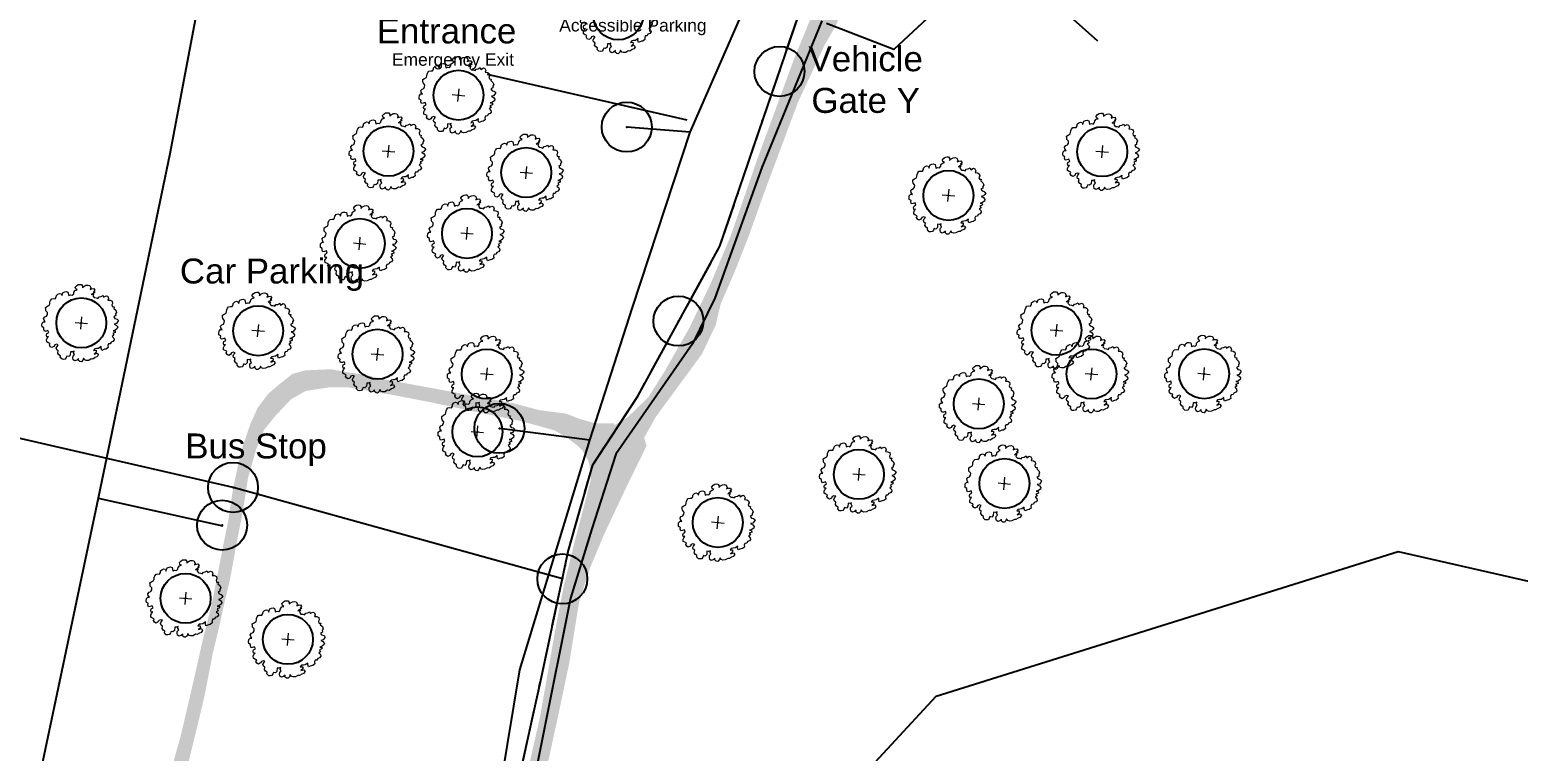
# Model space of a CAD drawing. Header units: metres. Extents: x 372109 to 376137, y 236217 to 239160.
# Drawn here: x 374039.2 to 374396.8, y 237738.6 to 237912 of the extents above; entities that cross this region are included whole.
import ezdxf

# ---------------------------------------------------------------- set-up
doc = ezdxf.new("R2010")
doc.units = ezdxf.units.M
doc.header["$MEASUREMENT"] = 0
doc.header["$PDMODE"] = 32
doc.header["$PDSIZE"] = 12
doc.linetypes.add('ACAD_ISO11W100', pattern=[33, 12, -3, 12, -3, 0, -3])
for name, color, linetype, lineweight, true_color in [('Labels', 18, 'Continuous', 25, 0x000000), ('Labels ... Gate Labels', 18, 'Continuous', 25, 0x000000), ('License ... Labels', 18, 'Continuous', 25, 0x000000), ('Natural ... Tree Symbols', 96, 'Continuous', 5, 0x008000), ('Natural ... Trees', 96, 'Continuous', 25, 0x008000), ('Natural ... Water', 176, 'Continuous', 25, 0x000080), ('NOC ... Fibre', 2, 'ACAD_ISO11W100', 25, 0xffff00), ('Paths ... Roads', 56, 'Continuous', 25, 0x808000), ('Pedestrian Barrier', 6, 'Continuous', 25, 0xff00ff), ('Services ... Comms ... Ducts', 3, 'Continuous', 25, 0x00ff00), ('Services ... Comms ... Manholes', 3, 'Continuous', 25, 0x00ff00), ('Services ... Water Lines', 5, 'Continuous', 25, 0x0000ff), ('Services ... Water Points', 5, 'Continuous', 25, 0x0000ff), ('Streets', 18, 'Continuous', 25, 0x000000)]:
    doc.layers.add(name, color=color, linetype=linetype, lineweight=lineweight, true_color=true_color)
doc.styles.add('textstyle136', font='Arial.ttf')
doc.styles.add('textstyle92', font='Arial.ttf')
doc.styles.add('textstyle93', font='Arial.ttf')
doc.styles.add('textstyle97', font='Arial.ttf')
doc.styles.add('textstyle98', font='Arial.ttf')
doc.styles.add('textstyle99', font='Arial.ttf')

# ---------------------------------------------------------------- blocks, each defined once
blk = doc.blocks.new('Tree')
at = {"layer": 'Natural ... Tree Symbols', "linetype": 'ByBlock'}
for p, q in [((-1.5, 0), (1.5, 0)), ((0, -1.5), (0, 1.5))]:
    blk.add_line(p, q, dxfattribs=at)
blk.add_lwpolyline([(-0.97, -7.72), (-1.22, -7.33), (-1.15, -6.93), (-1.6, -7.13), (-1.99, -7.13), (-1.99, -7.91), (-2.31, -8.32), (-2.76, -8.22), (-2.89, -8.61), (-3.08, -9.01), (-3.47, -9.11), (-3.85, -9.11), (-4.3, -8.71), (-4.3, -8.32), (-4.69, -8.11), (-5.01, -7.72), (-4.94, -7.13), (-5.32, -6.93), (-5.46, -6.53), (-5.32, -6.14), (-5.07, -5.74), (-5.52, -5.64), (-5.91, -5.83), (-6.09, -6.24), (-6.54, -6.53), (-6.93, -6.33), (-7.19, -5.94), (-7.06, -5.55), (-7.51, -5.44), (-7.89, -5.25), (-7.96, -4.75), (-7.83, -4.36), (-7.57, -3.96), (-7.96, -4.06), (-8.08, -3.66), (-8.02, -3.27), (-7.57, -2.97), (-7.83, -2.47), (-8.28, -2.67), (-8.66, -2.77), (-8.86, -2.37), (-8.86, -1.98), (-9.3, -1.78), (-9.36, -1.39), (-9.36, -0.89), (-9.04, -0.5), (-8.66, -0.5), (-8.98, -0.09), (-9.11, 0.3), (-8.86, 0.69), (-8.47, 0.89), (-8.28, 1.3), (-8.28, 1.69), (-8.32, 1.81), (-8.73, 2.18), (-8.79, 2.58), (-8.86, 2.97), (-8.47, 3.27), (-8.02, 3.57), (-7.96, 3.96), (-7.96, 4.36), (-7.83, 4.76), (-7.57, 5.15), (-7.12, 5.25), (-6.74, 5.25), (-6.54, 5.65), (-6.54, 6.04), (-6.22, 6.44), (-5.84, 6.63), (-5.46, 6.54), (-5.19, 6.14), (-5.14, 6.54), (-5.01, 6.93), (-4.62, 7.13), (-4.24, 7.23), (-3.85, 7.13), (-3.59, 6.34), (-3.53, 6.3), (-3.14, 6.5), (-2.76, 6.44), (-2.73, 6.44), (-2.44, 6.83), (-2.44, 7.23), (-2.12, 7.63), (-1.67, 7.82), (-2.05, 8.02), (-2.19, 8.42), (-1.92, 8.82), (-1.54, 9.12), (-1.15, 9.21), (-0.77, 9.21), (-0.45, 8.82), (-0.45, 8.42), (-0.13, 8.82), (0.32, 9.12), (0.83, 9.21), (1.22, 9.12), (1.54, 8.62), (1.41, 8.22), (1.8, 8.42), (2.25, 8.52), (2.57, 8.12), (2.25, 7.73), (2.63, 7.73), (2.18, 7.33), (1.8, 7.04), (2.37, 7.23), (2.18, 6.74), (2.57, 6.34), (3.02, 6.34), (3.47, 6.24), (3.72, 6.63), (4.17, 6.74), (4.62, 7.04), (4.81, 6.63), (5.39, 7.04), (5.77, 6.93), (6.03, 6.44), (5.9, 6.04), (6.47, 6.04), (6.92, 5.85), (7.06, 5.35), (6.92, 4.96), (7.06, 4.55), (7.51, 4.55), (7.44, 4.16), (7.96, 3.77), (8.21, 3.27), (8.02, 2.88), (8.08, 2.47), (7.64, 2.18), (7.96, 1.78), (8.47, 1.69), (8.86, 1.39), (8.66, 0.99), (8.41, 0.6), (7.89, 0.41), (8.41, 0.2), (8.79, -0.2), (8.72, -0.59), (8.14, -1.09), (7.76, -1.19), (8.27, -1.19), (8.34, -1.58), (7.76, -1.88), (8.08, -2.28), (7.64, -2.58), (8.08, -2.97), (8.21, -3.36), (7.96, -3.75), (7.51, -3.96), (7.37, -4.36), (6.92, -4.45), (6.8, -4.85), (6.92, -5.34), (6.47, -5.74), (6.09, -5.83), (5.45, -6.14), (5.26, -5.64), (5.26, -5.25), (4.68, -5.74), (4.23, -5.83), (3.78, -5.94), (3.53, -6.33), (4.1, -6.24), (4.17, -6.72), (3.72, -7.22), (4.42, -6.93), (4.75, -7.33), (4.42, -7.82), (4.04, -8.02), (3.53, -8.41), (3.14, -8.41), (2.57, -8.8), (1.99, -8.91), (1.6, -8.8), (1.28, -8.41), (1.15, -8.91), (0.83, -9.3), (0.45, -9.3), (0.06, -9.01), (0.06, -8.61), (-0.32, -9.01), (-0.77, -9.21), (-1.15, -9.01), (-1.29, -8.52), (-1.29, -8.11)], close=True, dxfattribs=at)

msp = doc.modelspace()

# ---------------------------------------------------------------- hatches: boundary and pattern name
at = {"layer": 'Paths ... Roads', "transparency": 33554687}
for points in [[(374158.92, 238195.58), (374159.41, 238192.26), (374171.23, 238194.13), (374186.78, 238196.07), (374196.98, 238197.2), (374209.61, 238198.66), (374219.82, 238200.12), (374232.13, 238200.69), (374240.79, 238200.12), (374249.21, 238199.15), (374258.53, 238197.61), (374268.97, 238195.18), (374277.8, 238192.43), (374289.3, 238188.46), (374296.99, 238184.9), (374305.09, 238179.87), (374310.27, 238173.23), (374311.81, 238168.21), (374312.05, 238164.25), (374311.65, 238159.55), (374310.51, 238151.78), (374309.14, 238144.97), (374307.11, 238136.15), (374304.2, 238125.13), (374301.2, 238112.83), (374296.91, 238097.12), (374293.67, 238086.1), (374289.54, 238073.47), (374282.74, 238054.12), (374276.34, 238037.92), (374269.94, 238021.4), (374264.68, 238007.64), (374253.91, 237977.43), (374246.95, 237959.7), (374239.74, 237941.72), (374236.82, 237936.86), (374235.28, 237935.89), (374233.18, 237935.24), (374231.32, 237935.73), (374224.84, 237938.64), (374221.6, 237932.73), (374224.76, 237929.65), (374227.19, 237926.74), (374229.13, 237923.01), (374228, 237917.75), (374222.65, 237904.63), (374213.99, 237880.99), (374207.59, 237862.52), (374202.81, 237851.11), (374197.63, 237840.34), (374191.64, 237829.81), (374187.75, 237823.65), (374182.89, 237818.96), (374179.73, 237817.01), (374186.78, 237813.94), (374189.53, 237818.88), (374194.39, 237825.52), (374200.63, 237834.02), (374203.95, 237840.98), (374205.16, 237846.09), (374208.56, 237853.94), (374211.88, 237862.36), (374215.69, 237873.05), (374223.7, 237894.51), (374230.02, 237908.11), (374233.02, 237913.38), (374236.42, 237923.58), (374241.44, 237936.38), (374247.92, 237952.17), (374250.35, 237957.51), (374255.69, 237972.25), (374260.55, 237985.93), (374267.27, 238004.23), (374274.15, 238021.89), (374283.3, 238045.53), (374288.89, 238060.68), (374295.45, 238081.08), (374300.07, 238095.25), (374304.28, 238110.48), (374307.44, 238124.57), (374312.13, 238143.6), (374315.53, 238157.61), (374316.75, 238166.43), (374317.48, 238171.37), (374316.83, 238175.83), (374311.08, 238181.49), (374307.68, 238182.95), (374300.71, 238186.76), (374288.32, 238191.94), (374275.45, 238196.39), (374263.46, 238199.71), (374247.03, 238202.63), (374236.26, 238203.76), (374224.84, 238204.01), (374213.66, 238203.12), (374189.78, 238200.36), (374170.42, 238197.04)], [(374133.98, 237686.07), (374134.31, 237693.93), (374122.08, 237696.03), (374088.15, 237701.3), (374083.13, 237702.76), (374079.81, 237704.9), (374077.05, 237708.14), (374075.44, 237711.7), (374074.71, 237716.89), (374074.79, 237722.6), (374075.92, 237729.72), (374077.42, 237736.44), (374079.61, 237745.35), (374081.18, 237751.99), (374083.17, 237762.31), (374084.55, 237767.94), (374085.8, 237773.65), (374087.26, 237779.85), (374088.84, 237788.47), (374090.46, 237796.85), (374091.59, 237804.22), (374093.53, 237811.06), (374095.44, 237815.8), (374098.11, 237819.12), (374101.91, 237823.17), (374105.48, 237825.19), (374110.9, 237826.04), (374115.76, 237826.04), (374126.41, 237824.22), (374135.03, 237822.56), (374150.22, 237819.36), (374156.82, 237818.03), (374161.07, 237816.89), (374165.32, 237815.68), (374167.95, 237814.14), (374170.46, 237812.28), (374171.92, 237810.94), (374173.3, 237808.51), (374173.82, 237806.41), (374173.98, 237803.9), (374179.73, 237816.89), (374179.53, 237817.38), (374174.92, 237817.42), (374171.03, 237818.55), (374168.11, 237819.73), (374161.6, 237820.58), (374155.48, 237822.2), (374136.01, 237825.84), (374124.51, 237827.95), (374119.41, 237829.12), (374115.24, 237829.73), (374111.51, 237830.42), (374105.32, 237830.13), (374102.24, 237829.28), (374099.12, 237826.77), (374096.53, 237824.59), (374093.9, 237821.1), (374092.2, 237817.34), (374090.34, 237811.91), (374089.12, 237806.93), (374088.11, 237802.24), (374087.3, 237797.09), (374086.73, 237793.37), (374085.6, 237787.82), (374084.3, 237781.14), (374082.84, 237773.69), (374080.66, 237765.03), (374078.84, 237756.93), (374077.3, 237750.25), (374075.39, 237742.07), (374073.86, 237736.73), (374073.21, 237732.96), (374071.83, 237727.29), (374070.66, 237722.27), (374070.25, 237717.61), (374070.78, 237712.23), (374071.02, 237709.15), (374073.21, 237706.28), (374076.41, 237701.86), (374079.69, 237699.52), (374086.04, 237697.82), (374099.04, 237695.83), (374108.92, 237694.41), (374114.79, 237693.24), (374124.06, 237691.42), (374129.24, 237689.68), (374130.95, 237688.34)], [(374135.93, 237376.17), (374143.21, 237377.39), (374141.11, 237380.55), (374139.57, 237389.13), (374139.49, 237395.85), (374139, 237410.18), (374138.76, 237420.79), (374138.68, 237428.81), (374138.68, 237440.55), (374138.6, 237458.12), (374138.68, 237476.83), (374138.52, 237484.52), (374139.25, 237494.64), (374139.97, 237500.23), (374141.76, 237508.41), (374143.38, 237515.21), (374146.53, 237523.88), (374149.77, 237533.51), (374154.15, 237541.12), (374158.36, 237548.49), (374162.08, 237556.35), (374162.49, 237564.28), (374162.81, 237572.14), (374160.87, 237578.54), (374159.17, 237584.69), (374158.76, 237597.81), (374158.36, 237612.3), (374157.06, 237631.58), (374156.01, 237645.5), (374155.36, 237657.41), (374153.98, 237671.9), (374153.82, 237686.8), (374155.76, 237697.82), (374157.3, 237707.7), (374161.76, 237727.21), (374165.81, 237745.67), (374168.8, 237759.84), (374171.15, 237774.5), (374173.82, 237782.76), (374177.22, 237790.86), (374182.33, 237801.71), (374187.35, 237811.99), (374186.78, 237813.94), (374179.73, 237817.01), (374173.98, 237803.9), (374169.94, 237788.43), (374167.51, 237778.55), (374165.32, 237767.21), (374161.76, 237746.81), (374157.87, 237729.72), (374155.76, 237718.79), (374153.42, 237708.18), (374151.72, 237699.6), (374147.05, 237694.64), (374146.69, 237692.66), (374139.97, 237692.07), (374134.22, 237693.69), (374133.98, 237685.91), (374137.06, 237674.82), (374136.65, 237658.87), (374149.53, 237655.55), (374151.39, 237651.17), (374152.2, 237648.1), (374152.85, 237643.88), (374153.42, 237631.66), (374153.9, 237615.87), (374154.63, 237606.07), (374154.55, 237593.11), (374155.68, 237579.35), (374156.01, 237571.49), (374154.47, 237560.56), (374152.85, 237553.6), (374149.85, 237543.63), (374147.18, 237536.1), (374144.67, 237529.54), (374141.67, 237520.64), (374139.41, 237512.3), (374137.54, 237504.04), (374136.74, 237497.48), (374135.93, 237489.95), (374135.6, 237475.29), (374135.52, 237459.99), (374135.36, 237424.44), (374135.93, 237402.41)]]:
    msp.add_hatch(color=256, dxfattribs=at).paths.add_polyline_path(points, flags=0)

# ---------------------------------------------------------------- linework, layer by layer
at = {"layer": 'Natural ... Trees'}
for p in [(374180.55, 237915.58), (374142.17, 237896.3), (374125.36, 237882.81), (374296.83, 237882.71), (374158.45, 237877.68), (374259.89, 237872.2), (374144.21, 237863.07), (374118.44, 237860.64), (374051.55, 237841.54), (374094.04, 237839.66), (374285.85, 237839.77), (374122.72, 237834.01), (374148.97, 237829.26), (374294.26, 237829.27), (374321.3, 237829.3), (374267.17, 237822.07), (374146.72, 237815.35), (374238.38, 237805.14), (374273.33, 237802.95), (374204.47, 237793.57), (374076.6, 237775.34), (374101.2, 237765.48)]:
    msp.add_point(p, dxfattribs=at)
at = {"layer": 'Natural ... Water'}
for points in [[(374295.8, 237909.3), (374271.8, 237930.7), (374246.76, 237907.27), (374230.57, 237913.53)], [(374218.8, 237710.53), (374256.9, 237751.8), (374367.9, 237786.6), (374401, 237779.1), (374411.7, 237786.9), (374578.21, 237724.47)]]:
    msp.add_lwpolyline(points, dxfattribs=at)
at = {"layer": 'NOC ... Fibre', "flags": 128}
msp.add_lwpolyline([(373773.48, 237163.92), (373768.72, 237163.3), (373767.37, 237162.2), (373765.37, 237161.22), (373770, 237165), (373783, 237185), (373801, 237197), (373804, 237204), (373811.65, 237208.16), (373845.46, 237230.29), (373877.72, 237245.24), (373963.67, 237256.5), (373992.85, 237275.04), (374070.27, 237325.1), (374121.62, 237358.18), (374126.64, 237365.15), (374127.37, 237382.21), (374128.77, 237453.8), (374148.25, 237576.33), (374151.41, 237592.13), (374153.28, 237635.46), (374152.29, 237711.93), (374161.84, 237755.27), (374168.52, 237786.56), (374174.41, 237807.42), (374185.25, 237823.94), (374205, 237860), (374215.44, 237890.77), (374224.95, 237918.67), (374243.03, 237980.29), (374242, 237983)], dxfattribs=at)
at = {"layer": 'Pedestrian Barrier'}
msp.add_line((374149.04, 237901.37), (374197.04, 237890.37), dxfattribs=at)
at = {"layer": 'Services ... Comms ... Ducts'}
for points in [[(374152.29, 237711.93), (374161.84, 237755.27), (374168.52, 237786.56), (374174.41, 237807.42), (374185.25, 237823.94), (374205, 237860), (374215.44, 237890.77), (374224.95, 237918.67), (374243.03, 237980.29), (374250.63, 238003.72), (374263.29, 238045.08), (374285.13, 238116.84), (374295.71, 238145.95), (374318.56, 238202.15), (374333.72, 238248.29), (374337.01, 238284.26), (374343.96, 238336.67), (374350.11, 238381.6), (374354.29, 238435.53), (374303.85, 238444.18), (374237.27, 238454.46)], [(374167.12, 237780), (374088, 237802), (373984.13, 237825.87)]]:
    msp.add_lwpolyline(points, dxfattribs=at)
at = {"layer": 'Services ... Comms ... Manholes'}
for p in [(374219.27, 237902), (374195, 237842), (374088, 237802), (374167.12, 237780)]:
    msp.add_point(p, dxfattribs=at)
at = {"layer": 'Services ... Water Lines'}
for points in [[(374148.09, 237704.75), (374156.87, 237758.16), (374173.69, 237813.4), (374183.94, 237845.23), (374197.84, 237887.42), (374215.64, 237928.14), (374241.74, 238004.96), (374264.9, 238057.15), (374286.12, 238111.78), (374299.78, 238171.53), (374315.01, 238192.29), (374323.19, 238234.94), (374338.55, 238287.61), (374351.24, 238357.85), (374354.41, 238438.57), (374408.79, 238537.1), (374457.08, 238633.43)], [(374083.93, 237941.2), (374072.8, 237882.17), (374055.63, 237799.38), (374032.27, 237688.82)], [(374197.84, 237887.42), (374182.6, 237888.64)], [(374173.69, 237813.4), (374151.99, 237816.2)], [(374055.63, 237799.38), (374085.57, 237792.73)]]:
    msp.add_lwpolyline(points, dxfattribs=at)
at = {"layer": 'Services ... Water Points'}
for p in [(374182.6, 237888.64), (374151.99, 237816.2), (374085.37, 237792.93)]:
    msp.add_point(p, dxfattribs=at)
at = {"layer": 'Streets', "flags": 128}
msp.add_lwpolyline([(374229.45, 237914.15), (374215.05, 237878.89), (374203.72, 237847.51), (374198.39, 237836.49), (374180, 237810), (374174.23, 237792.08), (374169.08, 237775.38), (374155.68, 237708.6)], dxfattribs=at)

# ---------------------------------------------------------------- block references
at = {"layer": 'Natural ... Tree Symbols', "rotation": 355}
for p in [(374180.55, 237915.58), (374142.17, 237896.3), (374125.36, 237882.81), (374296.83, 237882.71), (374158.45, 237877.68), (374259.89, 237872.2), (374144.21, 237863.07), (374118.44, 237860.64), (374051.55, 237841.54), (374094.04, 237839.66), (374285.85, 237839.77), (374122.72, 237834.01), (374148.97, 237829.26), (374294.26, 237829.27), (374321.3, 237829.3), (374267.17, 237822.07), (374146.72, 237815.35), (374238.38, 237805.14), (374273.33, 237802.95), (374204.47, 237793.57), (374076.6, 237775.34), (374101.2, 237765.48)]:
    msp.add_blockref('Tree', p, dxfattribs=at)

# ---------------------------------------------------------------- texts
at = {"layer": 'Labels', "attachment_point": 5}
for s, insert, char_height, style in [('Accessible Parking', (374184.08, 237912.65), 3, 'textstyle99'), ('Car Parking', (374097.36, 237853.12), 6, 'textstyle97'), ('Bus Stop', (374093.53, 237811.06), 6, 'textstyle98')]:
    msp.add_mtext(s, dxfattribs=dict(at, insert=insert, char_height=char_height, style=style))
at = {"layer": 'Labels ... Gate Labels', "char_height": 6, "attachment_point": 5}
for s, insert, style in [('Pedestrian\\PEntrance', (374139.3, 237916.7), 'textstyle93'), ('Vehicle\\PGate Y', (374240, 237900), 'textstyle92')]:
    msp.add_mtext(s, dxfattribs=dict(at, insert=insert, style=style))
at = {"layer": 'License ... Labels', "insert": (374126.17, 237906.37), "char_height": 3, "attachment_point": 1, "style": 'textstyle136'}
msp.add_mtext('Emergency Exit', dxfattribs=at)

doc.saveas('drawing.dxf')
